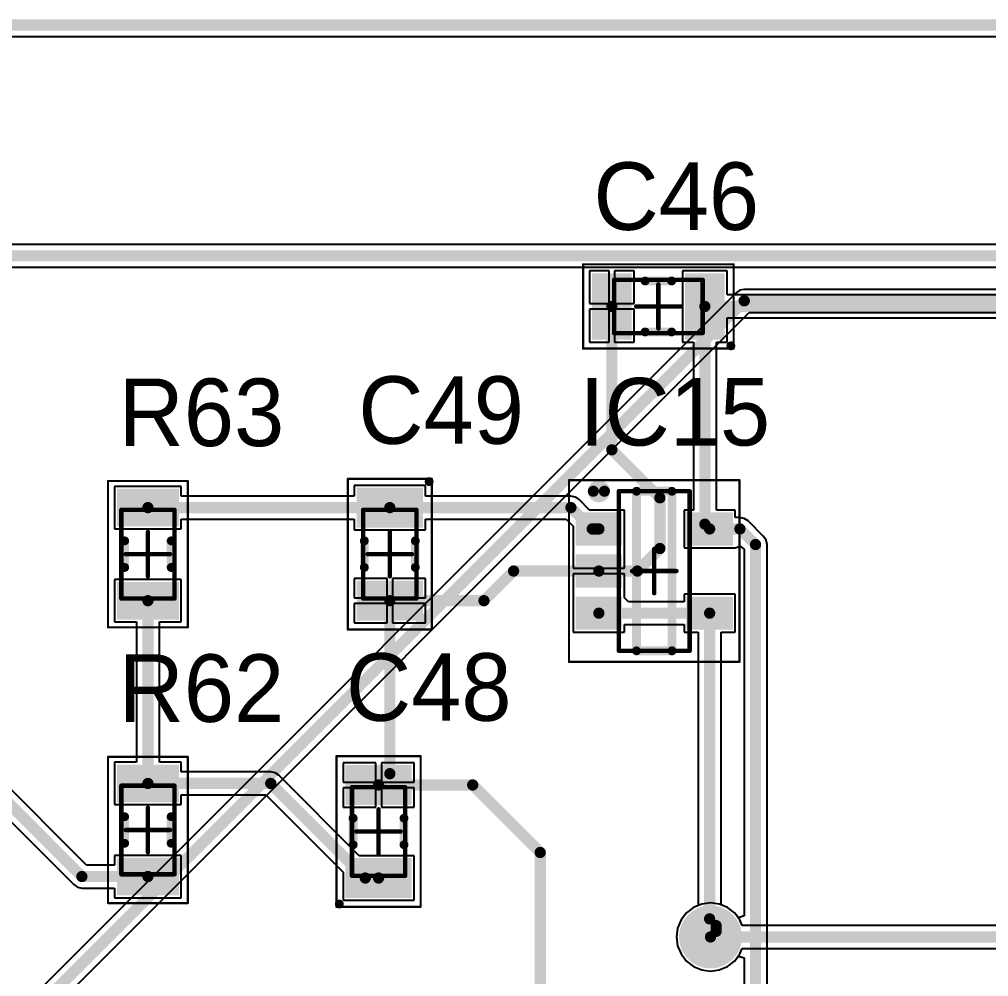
# Model space of a CAD drawing. Header units: millimetres. Extents: x 2.5 to 14.5, y 1.2 to 4.8.
# Drawn here: x 7.811 to 8.672, y 2.29 to 3.14 of the extents above; entities that cross this region are included whole.
import ezdxf

# ---------------------------------------------------------------- set-up
doc = ezdxf.new("R2010")
doc.units = ezdxf.units.MM
doc.header["$MEASUREMENT"] = 0
for name, color, linetype in [('BottomLayer', 5, 'Continuous'), ('BottomSolder', 6, 'Continuous'), ('ConnectLayer', 7, 'Continuous'), ('Mechanical13', 56, 'Continuous'), ('Mechanical15', 56, 'Continuous'), ('MultiLayer', 9, 'Continuous'), ('TopLayer', 1, 'Continuous'), ('TopOverlay', 2, 'Continuous'), ('TopPaste', 8, 'Continuous'), ('TopSolder', 216, 'Continuous'), ('ViaHoleLayer', 16, 'Continuous')]:
    doc.layers.add(name, color=color, linetype=linetype)

# ---------------------------------------------------------------- blocks, each defined once
blk = doc.blocks.new('RESC_0805_2012_38')
at = {"layer": 'Mechanical13', "const_width": 0.00394}
for points in [[(-0.03937, -0.02362), (-0.03937, 0.02362)], [(0.03937, 0.02362), (-0.03937, 0.02362)], [(0.03937, -0.02362), (0.03937, 0.02362)], [(0.03937, -0.02362), (-0.03937, -0.02362)]]:
    blk.add_lwpolyline(points, dxfattribs=at)
at = {"layer": 'Mechanical13', "const_width": 0.00197}
for points in [[(-0.04035, 0.02362, 1), (-0.03839, 0.02362, 1)], [(-0.04035, 0.02362, 1), (-0.03839, 0.02362, 1)], [(0.03839, 0.02362, 1), (0.04035, 0.02362, 1)], [(0.03839, 0.02362, 1), (0.04035, 0.02362, 1)], [(-0.04035, -0.02362, 1), (-0.03839, -0.02362, 1)], [(-0.04035, -0.02362, 1), (-0.03839, -0.02362, 1)], [(0.03839, -0.02362, 1), (0.04035, -0.02362, 1)], [(0.03839, -0.02362, 1), (0.04035, -0.02362, 1)]]:
    blk.add_lwpolyline(points, format="xyb", close=True, dxfattribs=at)
at = {"layer": 'Mechanical15'}
for points, const_width in [([(-0.06496, -0.03543), (-0.06496, 0.03543)], 0.00197), ([(0.06496, 0.03543), (-0.06496, 0.03543)], 0.00197), ([(0.06496, -0.03543), (0.06496, 0.03543)], 0.00197), ([(0, -0.01968), (0, 0.01969)], 0.00394), ([(0.01968, 0), (-0.01969, 0)], 0.00394), ([(0.06496, -0.03543), (-0.06496, -0.03543)], 0.00197)]:
    blk.add_lwpolyline(points, dxfattribs=dict(at, const_width=const_width))
for points, const_width in [([(-0.06545, 0.03543, 1), (-0.06447, 0.03543, 1)], 0.000984), ([(-0.06545, 0.03543, 1), (-0.06447, 0.03543, 1)], 0.000984), ([(0.06447, 0.03543, 1), (0.06545, 0.03543, 1)], 0.000984), ([(0.06447, 0.03543, 1), (0.06545, 0.03543, 1)], 0.000984), ([(-0.00098, 0.01969, 1), (0.00098, 0.01969, 1)], 0.00197), ([(-0.02067, 0, 1), (-0.0187, 0, 1)], 0.00197), ([(0.0187, 0, 1), (0.02067, 0, 1)], 0.00197), ([(-0.00098, -0.01968, 1), (0.00098, -0.01968, 1)], 0.00197), ([(-0.06545, -0.03543, 1), (-0.06447, -0.03543, 1)], 0.000984), ([(-0.06545, -0.03543, 1), (-0.06447, -0.03543, 1)], 0.000984), ([(0.06447, -0.03543, 1), (0.06545, -0.03543, 1)], 0.000984), ([(0.06447, -0.03543, 1), (0.06545, -0.03543, 1)], 0.000984)]:
    blk.add_lwpolyline(points, format="xyb", close=True, dxfattribs=dict(at, const_width=const_width))
at = {"layer": 'TopLayer'}
for points in [[(-0.02756, -0.02461), (-0.02756, 0.02461), (-0.05512, -0.02461), (-0.05512, 0.02461)], [(0.05512, -0.02461), (0.05512, 0.02461), (0.02756, -0.02461), (0.02756, 0.02461)]]:
    blk.add_solid(points, dxfattribs=at)
at = {"layer": 'TopOverlay', "const_width": 0.00787}
for points in [[(0.01181, 0.02067), (-0.01181, 0.02067)], [(0.01181, -0.02067), (-0.01181, -0.02067)]]:
    blk.add_lwpolyline(points, dxfattribs=at)
at = {"layer": 'TopOverlay', "const_width": 0.00394}
for points in [[(-0.01378, 0.02067, 1), (-0.00984, 0.02067, 1)], [(0.00984, 0.02067, 1), (0.01378, 0.02067, 1)], [(-0.01378, -0.02067, 1), (-0.00984, -0.02067, 1)], [(0.00984, -0.02067, 1), (0.01378, -0.02067, 1)]]:
    blk.add_lwpolyline(points, format="xyb", close=True, dxfattribs=at)
at = {"layer": 'TopPaste'}
for points in [[(-0.02756, -0.02461), (-0.02756, 0.02461), (-0.05512, -0.02461), (-0.05512, 0.02461)], [(0.05512, -0.02461), (0.05512, 0.02461), (0.02756, -0.02461), (0.02756, 0.02461)]]:
    blk.add_solid(points, dxfattribs=at)
at = {"layer": 'TopSolder'}
for points in [[(-0.02461, -0.02756), (-0.02461, 0.02756), (-0.05807, -0.02756), (-0.05807, 0.02756)], [(0.05807, -0.02756), (0.05807, 0.02756), (0.02461, -0.02756), (0.02461, 0.02756)]]:
    blk.add_solid(points, dxfattribs=at)
blk = doc.blocks.new('RESC_0805_2012_39')
at = {"layer": 'Mechanical13', "const_width": 0.00394}
for points in [[(-0.03937, -0.02362), (-0.03937, 0.02362)], [(0.03937, 0.02362), (-0.03937, 0.02362)], [(0.03937, -0.02362), (0.03937, 0.02362)], [(0.03937, -0.02362), (-0.03937, -0.02362)]]:
    blk.add_lwpolyline(points, dxfattribs=at)
at = {"layer": 'Mechanical13', "const_width": 0.00197}
for points in [[(-0.04035, 0.02362, 1), (-0.03839, 0.02362, 1)], [(-0.04035, 0.02362, 1), (-0.03839, 0.02362, 1)], [(0.03839, 0.02362, 1), (0.04035, 0.02362, 1)], [(0.03839, 0.02362, 1), (0.04035, 0.02362, 1)], [(-0.04035, -0.02362, 1), (-0.03839, -0.02362, 1)], [(-0.04035, -0.02362, 1), (-0.03839, -0.02362, 1)], [(0.03839, -0.02362, 1), (0.04035, -0.02362, 1)], [(0.03839, -0.02362, 1), (0.04035, -0.02362, 1)]]:
    blk.add_lwpolyline(points, format="xyb", close=True, dxfattribs=at)
at = {"layer": 'Mechanical15'}
for points, const_width in [([(-0.06496, -0.03543), (-0.06496, 0.03543)], 0.00197), ([(0.06496, 0.03543), (-0.06496, 0.03543)], 0.00197), ([(0.06496, -0.03543), (0.06496, 0.03543)], 0.00197), ([(0, -0.01968), (0, 0.01969)], 0.00394), ([(0.01968, 0), (-0.01969, 0)], 0.00394), ([(0.06496, -0.03543), (-0.06496, -0.03543)], 0.00197)]:
    blk.add_lwpolyline(points, dxfattribs=dict(at, const_width=const_width))
for points, const_width in [([(-0.06545, 0.03543, 1), (-0.06447, 0.03543, 1)], 0.000984), ([(-0.06545, 0.03543, 1), (-0.06447, 0.03543, 1)], 0.000984), ([(0.06447, 0.03543, 1), (0.06545, 0.03543, 1)], 0.000984), ([(0.06447, 0.03543, 1), (0.06545, 0.03543, 1)], 0.000984), ([(-0.00098, 0.01969, 1), (0.00098, 0.01969, 1)], 0.00197), ([(-0.02067, 0, 1), (-0.0187, 0, 1)], 0.00197), ([(0.0187, 0, 1), (0.02067, 0, 1)], 0.00197), ([(-0.00098, -0.01968, 1), (0.00098, -0.01968, 1)], 0.00197), ([(-0.06545, -0.03543, 1), (-0.06447, -0.03543, 1)], 0.000984), ([(-0.06545, -0.03543, 1), (-0.06447, -0.03543, 1)], 0.000984), ([(0.06447, -0.03543, 1), (0.06545, -0.03543, 1)], 0.000984), ([(0.06447, -0.03543, 1), (0.06545, -0.03543, 1)], 0.000984)]:
    blk.add_lwpolyline(points, format="xyb", close=True, dxfattribs=dict(at, const_width=const_width))
at = {"layer": 'TopLayer'}
for points in [[(-0.02756, -0.02461), (-0.02756, 0.02461), (-0.05512, -0.02461), (-0.05512, 0.02461)], [(0.05512, -0.02461), (0.05512, 0.02461), (0.02756, -0.02461), (0.02756, 0.02461)]]:
    blk.add_solid(points, dxfattribs=at)
at = {"layer": 'TopOverlay', "const_width": 0.00787}
for points in [[(0.01181, 0.02067), (-0.01181, 0.02067)], [(0.01181, -0.02067), (-0.01181, -0.02067)]]:
    blk.add_lwpolyline(points, dxfattribs=at)
at = {"layer": 'TopOverlay', "const_width": 0.00394}
for points in [[(-0.01378, 0.02067, 1), (-0.00984, 0.02067, 1)], [(0.00984, 0.02067, 1), (0.01378, 0.02067, 1)], [(-0.01378, -0.02067, 1), (-0.00984, -0.02067, 1)], [(0.00984, -0.02067, 1), (0.01378, -0.02067, 1)]]:
    blk.add_lwpolyline(points, format="xyb", close=True, dxfattribs=at)
at = {"layer": 'TopPaste'}
for points in [[(-0.02756, -0.02461), (-0.02756, 0.02461), (-0.05512, -0.02461), (-0.05512, 0.02461)], [(0.05512, -0.02461), (0.05512, 0.02461), (0.02756, -0.02461), (0.02756, 0.02461)]]:
    blk.add_solid(points, dxfattribs=at)
at = {"layer": 'TopSolder'}
for points in [[(-0.02461, -0.02756), (-0.02461, 0.02756), (-0.05807, -0.02756), (-0.05807, 0.02756)], [(0.05807, -0.02756), (0.05807, 0.02756), (0.02461, -0.02756), (0.02461, 0.02756)]]:
    blk.add_solid(points, dxfattribs=at)
blk = doc.blocks.new('SOT95P245X110_5N_126')
at = {"layer": 'Mechanical13', "const_width": 0.00394}
for points in [[(-0.0315, 0.07087), (0.0315, 0.07087)], [(-0.0315, -0.07087), (-0.0315, 0.07087)], [(0.0315, -0.07087), (0.0315, 0.07087)], [(-0.0315, -0.07087), (0.0315, -0.07087)]]:
    blk.add_lwpolyline(points, dxfattribs=at)
at = {"layer": 'Mechanical13', "const_width": 0.00197}
for points in [[(-0.03248, 0.07087, 1), (-0.03051, 0.07087, 1)], [(-0.03248, 0.07087, 1), (-0.03051, 0.07087, 1)], [(0.03051, 0.07087, 1), (0.03248, 0.07087, 1)], [(0.03051, 0.07087, 1), (0.03248, 0.07087, 1)], [(-0.03248, -0.07087, 1), (-0.03051, -0.07087, 1)], [(-0.03248, -0.07087, 1), (-0.03051, -0.07087, 1)], [(0.03051, -0.07087, 1), (0.03248, -0.07087, 1)], [(0.03051, -0.07087, 1), (0.03248, -0.07087, 1)]]:
    blk.add_lwpolyline(points, format="xyb", close=True, dxfattribs=at)
at = {"layer": 'Mechanical15'}
for points, const_width in [([(-0.07579, 0.08071), (0.07579, 0.08071)], 0.00197), ([(-0.07579, -0.08071), (-0.07579, 0.08071)], 0.00197), ([(0.07579, -0.08071), (0.07579, 0.08071)], 0.00197), ([(0, -0.01968), (0, 0.01969)], 0.00394), ([(-0.01968, 0), (0.01969, 0)], 0.00394), ([(-0.07579, -0.08071), (0.07579, -0.08071)], 0.00197)]:
    blk.add_lwpolyline(points, dxfattribs=dict(at, const_width=const_width))
for points, const_width in [([(-0.07628, 0.08071, 1), (-0.0753, 0.08071, 1)], 0.000984), ([(-0.07628, 0.08071, 1), (-0.0753, 0.08071, 1)], 0.000984), ([(0.0753, 0.08071, 1), (0.07628, 0.08071, 1)], 0.000984), ([(0.0753, 0.08071, 1), (0.07628, 0.08071, 1)], 0.000984), ([(-0.00098, 0.01969, 1), (0.00098, 0.01969, 1)], 0.00197), ([(-0.02067, 0, 1), (-0.0187, 0, 1)], 0.00197), ([(0.0187, 0, 1), (0.02067, 0, 1)], 0.00197), ([(-0.00098, -0.01968, 1), (0.00098, -0.01968, 1)], 0.00197), ([(-0.07628, -0.08071, 1), (-0.0753, -0.08071, 1)], 0.000984), ([(-0.07628, -0.08071, 1), (-0.0753, -0.08071, 1)], 0.000984), ([(0.0753, -0.08071, 1), (0.07628, -0.08071, 1)], 0.000984), ([(0.0753, -0.08071, 1), (0.07628, -0.08071, 1)], 0.000984)]:
    blk.add_lwpolyline(points, format="xyb", close=True, dxfattribs=dict(at, const_width=const_width))
at = {"layer": 'TopLayer'}
for points in [[(-0.0315, 0.02559), (-0.0315, 0.04921), (-0.06693, 0.02559), (-0.06693, 0.04921)], [(0.06693, 0.02559), (0.06693, 0.04921), (0.0315, 0.02559), (0.0315, 0.04921)], [(-0.0315, -0.01181), (-0.0315, 0.01181), (-0.06693, -0.01181), (-0.06693, 0.01181)], [(-0.0315, -0.04921), (-0.0315, -0.02559), (-0.06693, -0.04921), (-0.06693, -0.02559)], [(0.06693, -0.04921), (0.06693, -0.02559), (0.0315, -0.04921), (0.0315, -0.02559)]]:
    blk.add_solid(points, dxfattribs=at)
at = {"layer": 'TopOverlay'}
for points, const_width in [([(-0.04429, 0.07087, 1), (-0.05413, 0.07087, 1)], 0.00984), ([(-0.05659, 0.07087, 1), (-0.05167, 0.07087, 1)], 0.00492), ([(-0.04675, 0.07087, 1), (-0.04183, 0.07087, 1)], 0.00492), ([(-0.01772, 0.07087, 1), (-0.01378, 0.07087, 1)], 0.00394), ([(-0.01772, 0.07087, 1), (-0.01378, 0.07087, 1)], 0.00394), ([(0.01378, 0.07087, 1), (0.01772, 0.07087, 1)], 0.00394), ([(0.01378, 0.07087, 1), (0.01772, 0.07087, 1)], 0.00394), ([(-0.01772, -0.07087, 1), (-0.01378, -0.07087, 1)], 0.00394), ([(-0.01772, -0.07087, 1), (-0.01378, -0.07087, 1)], 0.00394), ([(0.01378, -0.07087, 1), (0.01772, -0.07087, 1)], 0.00394), ([(0.01378, -0.07087, 1), (0.01772, -0.07087, 1)], 0.00394)]:
    blk.add_lwpolyline(points, format="xyb", close=True, dxfattribs=dict(at, const_width=const_width))
at = {"layer": 'TopOverlay', "const_width": 0.00787}
for points in [[(-0.01575, -0.07087), (-0.01575, 0.07087)], [(-0.01575, 0.07087), (0.01575, 0.07087)], [(0.01575, -0.07087), (0.01575, 0.07087)], [(-0.01575, -0.07087), (0.01575, -0.07087)]]:
    blk.add_lwpolyline(points, dxfattribs=at)
at = {"layer": 'TopPaste'}
for points in [[(-0.0315, 0.02559), (-0.0315, 0.04921), (-0.06693, 0.02559), (-0.06693, 0.04921)], [(0.06693, 0.02559), (0.06693, 0.04921), (0.0315, 0.02559), (0.0315, 0.04921)], [(-0.0315, -0.01181), (-0.0315, 0.01181), (-0.06693, -0.01181), (-0.06693, 0.01181)], [(-0.0315, -0.04921), (-0.0315, -0.02559), (-0.06693, -0.04921), (-0.06693, -0.02559)], [(0.06693, -0.04921), (0.06693, -0.02559), (0.0315, -0.04921), (0.0315, -0.02559)]]:
    blk.add_solid(points, dxfattribs=at)
at = {"layer": 'TopSolder'}
for points in [[(-0.02854, 0.02264), (-0.02854, 0.05217), (-0.06988, 0.02264), (-0.06988, 0.05217)], [(0.06988, 0.02264), (0.06988, 0.05217), (0.02854, 0.02264), (0.02854, 0.05217)], [(-0.02854, -0.01476), (-0.02854, 0.01476), (-0.06988, -0.01476), (-0.06988, 0.01476)], [(-0.02854, -0.05217), (-0.02854, -0.02264), (-0.06988, -0.05217), (-0.06988, -0.02264)], [(0.06988, -0.05217), (0.06988, -0.02264), (0.02854, -0.05217), (0.02854, -0.02264)]]:
    blk.add_solid(points, dxfattribs=at)
blk = doc.blocks.new('CAPCP2012X06N_156')
at = {"layer": 'Mechanical13', "const_width": 0.00394}
for points in [[(-0.03937, -0.02362), (-0.03937, 0.02362)], [(0.03937, 0.02362), (-0.03937, 0.02362)], [(0.03937, -0.02362), (0.03937, 0.02362)], [(0.03937, -0.02362), (-0.03937, -0.02362)]]:
    blk.add_lwpolyline(points, dxfattribs=at)
at = {"layer": 'Mechanical13', "const_width": 0.00197}
for points in [[(-0.04035, 0.02362, 1), (-0.03839, 0.02362, 1)], [(-0.04035, 0.02362, 1), (-0.03839, 0.02362, 1)], [(0.03839, 0.02362, 1), (0.04035, 0.02362, 1)], [(0.03839, 0.02362, 1), (0.04035, 0.02362, 1)], [(-0.04035, -0.02362, 1), (-0.03839, -0.02362, 1)], [(-0.04035, -0.02362, 1), (-0.03839, -0.02362, 1)], [(0.03839, -0.02362, 1), (0.04035, -0.02362, 1)], [(0.03839, -0.02362, 1), (0.04035, -0.02362, 1)]]:
    blk.add_lwpolyline(points, format="xyb", close=True, dxfattribs=at)
at = {"layer": 'Mechanical15'}
for points, const_width in [([(-0.06693, -0.0374), (-0.06693, 0.0374)], 0.00197), ([(0.06693, 0.0374), (-0.06693, 0.0374)], 0.00197), ([(0.06693, -0.0374), (0.06693, 0.0374)], 0.00197), ([(0, -0.01968), (0, 0.01969)], 0.00394), ([(0.01968, 0), (-0.01969, 0)], 0.00394), ([(0.06693, -0.0374), (-0.06693, -0.0374)], 0.00197)]:
    blk.add_lwpolyline(points, dxfattribs=dict(at, const_width=const_width))
for points, const_width in [([(-0.06742, 0.0374, 1), (-0.06644, 0.0374, 1)], 0.000984), ([(-0.06742, 0.0374, 1), (-0.06644, 0.0374, 1)], 0.000984), ([(0.06644, 0.0374, 1), (0.06742, 0.0374, 1)], 0.000984), ([(0.06644, 0.0374, 1), (0.06742, 0.0374, 1)], 0.000984), ([(-0.00098, 0.01969, 1), (0.00098, 0.01969, 1)], 0.00197), ([(-0.02067, 0, 1), (-0.0187, 0, 1)], 0.00197), ([(0.0187, 0, 1), (0.02067, 0, 1)], 0.00197), ([(-0.00098, -0.01968, 1), (0.00098, -0.01968, 1)], 0.00197), ([(-0.06742, -0.0374, 1), (-0.06644, -0.0374, 1)], 0.000984), ([(-0.06742, -0.0374, 1), (-0.06644, -0.0374, 1)], 0.000984), ([(0.06644, -0.0374, 1), (0.06742, -0.0374, 1)], 0.000984), ([(0.06644, -0.0374, 1), (0.06742, -0.0374, 1)], 0.000984)]:
    blk.add_lwpolyline(points, format="xyb", close=True, dxfattribs=dict(at, const_width=const_width))
at = {"layer": 'TopLayer'}
for points in [[(-0.02657, -0.02657), (-0.02657, 0.02657), (-0.0561, -0.02657), (-0.0561, 0.02657)], [(0.0561, -0.02657), (0.0561, 0.02657), (0.02657, -0.02657), (0.02657, 0.02657)]]:
    blk.add_solid(points, dxfattribs=at)
at = {"layer": 'TopOverlay'}
for points, const_width in [([(-0.06249, 0.03493, 1), (-0.06642, 0.03493, 1)], 0.00394), ([(-0.06741, 0.03493, 1), (-0.06544, 0.03493, 1)], 0.00197), ([(-0.06347, 0.03493, 1), (-0.0615, 0.03493, 1)], 0.00197), ([(-0.01378, 0.02264, 1), (-0.00984, 0.02264, 1)], 0.00394), ([(0.00984, 0.02264, 1), (0.01378, 0.02264, 1)], 0.00394), ([(-0.01378, -0.02264, 1), (-0.00984, -0.02264, 1)], 0.00394), ([(0.00984, -0.02264, 1), (0.01378, -0.02264, 1)], 0.00394)]:
    blk.add_lwpolyline(points, format="xyb", close=True, dxfattribs=dict(at, const_width=const_width))
at = {"layer": 'TopOverlay', "const_width": 0.00787}
for points in [[(0.01181, 0.02264), (-0.01181, 0.02264)], [(0.01181, -0.02264), (-0.01181, -0.02264)]]:
    blk.add_lwpolyline(points, dxfattribs=at)
at = {"layer": 'TopPaste'}
for points in [[(-0.02657, -0.02657), (-0.02657, 0.02657), (-0.0561, -0.02657), (-0.0561, 0.02657)], [(0.0561, -0.02657), (0.0561, 0.02657), (0.02657, -0.02657), (0.02657, 0.02657)]]:
    blk.add_solid(points, dxfattribs=at)
at = {"layer": 'TopSolder'}
for points in [[(-0.02362, -0.02953), (-0.02362, 0.02953), (-0.05905, -0.02953), (-0.05905, 0.02953)], [(0.05905, -0.02953), (0.05905, 0.02953), (0.02362, -0.02953), (0.02362, 0.02953)]]:
    blk.add_solid(points, dxfattribs=at)
blk = doc.blocks.new('CAPCP2012X06N_157')
at = {"layer": 'Mechanical13', "const_width": 0.00394}
for points in [[(-0.03937, 0.02362), (-0.03937, -0.02362)], [(-0.03937, 0.02362), (0.03937, 0.02362)], [(0.03937, 0.02362), (0.03937, -0.02362)], [(-0.03937, -0.02362), (0.03937, -0.02362)]]:
    blk.add_lwpolyline(points, dxfattribs=at)
at = {"layer": 'Mechanical13', "const_width": 0.00197}
for points in [[(-0.04035, 0.02362, 1), (-0.03839, 0.02362, 1)], [(-0.04035, 0.02362, 1), (-0.03839, 0.02362, 1)], [(0.03839, 0.02362, 1), (0.04035, 0.02362, 1)], [(0.03839, 0.02362, 1), (0.04035, 0.02362, 1)], [(-0.04035, -0.02362, 1), (-0.03839, -0.02362, 1)], [(-0.04035, -0.02362, 1), (-0.03839, -0.02362, 1)], [(0.03839, -0.02362, 1), (0.04035, -0.02362, 1)], [(0.03839, -0.02362, 1), (0.04035, -0.02362, 1)]]:
    blk.add_lwpolyline(points, format="xyb", close=True, dxfattribs=at)
at = {"layer": 'Mechanical15'}
for points, const_width in [([(-0.06693, 0.0374), (-0.06693, -0.0374)], 0.00197), ([(-0.06693, 0.0374), (0.06693, 0.0374)], 0.00197), ([(0.06693, 0.0374), (0.06693, -0.0374)], 0.00197), ([(0, 0.01968), (0, -0.01969)], 0.00394), ([(-0.01969, 0), (0.01968, 0)], 0.00394), ([(-0.06693, -0.0374), (0.06693, -0.0374)], 0.00197)]:
    blk.add_lwpolyline(points, dxfattribs=dict(at, const_width=const_width))
for points, const_width in [([(-0.06742, 0.0374, 1), (-0.06644, 0.0374, 1)], 0.000984), ([(-0.06742, 0.0374, 1), (-0.06644, 0.0374, 1)], 0.000984), ([(0.06644, 0.0374, 1), (0.06742, 0.0374, 1)], 0.000984), ([(0.06644, 0.0374, 1), (0.06742, 0.0374, 1)], 0.000984), ([(-0.00098, 0.01968, 1), (0.00098, 0.01968, 1)], 0.00197), ([(-0.02067, 0, 1), (-0.0187, 0, 1)], 0.00197), ([(0.0187, 0, 1), (0.02067, 0, 1)], 0.00197), ([(-0.00098, -0.01969, 1), (0.00098, -0.01969, 1)], 0.00197), ([(-0.06742, -0.0374, 1), (-0.06644, -0.0374, 1)], 0.000984), ([(-0.06742, -0.0374, 1), (-0.06644, -0.0374, 1)], 0.000984), ([(0.06644, -0.0374, 1), (0.06742, -0.0374, 1)], 0.000984), ([(0.06644, -0.0374, 1), (0.06742, -0.0374, 1)], 0.000984)]:
    blk.add_lwpolyline(points, format="xyb", close=True, dxfattribs=dict(at, const_width=const_width))
at = {"layer": 'TopLayer'}
for points in [[(-0.02658, -0.02657), (-0.02658, 0.02657), (-0.0561, -0.02657), (-0.0561, 0.02657)], [(0.0561, -0.02657), (0.0561, 0.02657), (0.02657, -0.02657), (0.02657, 0.02657)]]:
    blk.add_solid(points, dxfattribs=at)
at = {"layer": 'TopOverlay'}
for points, const_width in [([(-0.06249, 0.03493, 1), (-0.06642, 0.03493, 1)], 0.00394), ([(-0.06741, 0.03493, 1), (-0.06544, 0.03493, 1)], 0.00197), ([(-0.06347, 0.03493, 1), (-0.0615, 0.03493, 1)], 0.00197), ([(-0.01378, 0.02264, 1), (-0.00984, 0.02264, 1)], 0.00394), ([(0.00984, 0.02264, 1), (0.01378, 0.02264, 1)], 0.00394), ([(-0.01378, -0.02264, 1), (-0.00984, -0.02264, 1)], 0.00394), ([(0.00984, -0.02264, 1), (0.01378, -0.02264, 1)], 0.00394)]:
    blk.add_lwpolyline(points, format="xyb", close=True, dxfattribs=dict(at, const_width=const_width))
at = {"layer": 'TopOverlay', "const_width": 0.00787}
for points in [[(-0.01181, 0.02264), (0.01181, 0.02264)], [(-0.01181, -0.02264), (0.01181, -0.02264)]]:
    blk.add_lwpolyline(points, dxfattribs=at)
at = {"layer": 'TopPaste'}
for points in [[(-0.02658, -0.02657), (-0.02658, 0.02657), (-0.0561, -0.02657), (-0.0561, 0.02657)], [(0.0561, -0.02657), (0.0561, 0.02657), (0.02657, -0.02657), (0.02657, 0.02657)]]:
    blk.add_solid(points, dxfattribs=at)
at = {"layer": 'TopSolder'}
for points in [[(-0.02362, -0.02953), (-0.02362, 0.02953), (-0.05906, -0.02953), (-0.05906, 0.02953)], [(0.05906, -0.02953), (0.05906, 0.02953), (0.02362, -0.02953), (0.02362, 0.02953)]]:
    blk.add_solid(points, dxfattribs=at)
blk = doc.blocks.new('CAPCP2012X06N_159')
at = {"layer": 'Mechanical13', "const_width": 0.00394}
for points in [[(-0.03937, 0.02362), (-0.03937, -0.02362)], [(0.03937, 0.02362), (-0.03937, 0.02362)], [(0.03937, 0.02362), (0.03937, -0.02362)], [(0.03937, -0.02362), (-0.03937, -0.02362)]]:
    blk.add_lwpolyline(points, dxfattribs=at)
at = {"layer": 'Mechanical13', "const_width": 0.00197}
for points in [[(-0.04035, 0.02362, 1), (-0.03839, 0.02362, 1)], [(-0.04035, 0.02362, 1), (-0.03839, 0.02362, 1)], [(0.03839, 0.02362, 1), (0.04035, 0.02362, 1)], [(0.03839, 0.02362, 1), (0.04035, 0.02362, 1)], [(-0.04035, -0.02362, 1), (-0.03839, -0.02362, 1)], [(-0.04035, -0.02362, 1), (-0.03839, -0.02362, 1)], [(0.03839, -0.02362, 1), (0.04035, -0.02362, 1)], [(0.03839, -0.02362, 1), (0.04035, -0.02362, 1)]]:
    blk.add_lwpolyline(points, format="xyb", close=True, dxfattribs=at)
at = {"layer": 'Mechanical15'}
for points, const_width in [([(-0.06693, 0.0374), (-0.06693, -0.0374)], 0.00197), ([(0.06693, 0.0374), (-0.06693, 0.0374)], 0.00197), ([(0.06693, 0.0374), (0.06693, -0.0374)], 0.00197), ([(0, 0.01968), (0, -0.01969)], 0.00394), ([(0.01969, 0), (-0.01968, 0)], 0.00394), ([(0.06693, -0.0374), (-0.06693, -0.0374)], 0.00197)]:
    blk.add_lwpolyline(points, dxfattribs=dict(at, const_width=const_width))
for points, const_width in [([(-0.06742, 0.0374, 1), (-0.06644, 0.0374, 1)], 0.000984), ([(-0.06742, 0.0374, 1), (-0.06644, 0.0374, 1)], 0.000984), ([(0.06644, 0.0374, 1), (0.06742, 0.0374, 1)], 0.000984), ([(0.06644, 0.0374, 1), (0.06742, 0.0374, 1)], 0.000984), ([(-0.00098, 0.01968, 1), (0.00098, 0.01968, 1)], 0.00197), ([(-0.02067, 0, 1), (-0.0187, 0, 1)], 0.00197), ([(0.0187, 0, 1), (0.02067, 0, 1)], 0.00197), ([(-0.00098, -0.01969, 1), (0.00098, -0.01969, 1)], 0.00197), ([(-0.06742, -0.0374, 1), (-0.06644, -0.0374, 1)], 0.000984), ([(-0.06742, -0.0374, 1), (-0.06644, -0.0374, 1)], 0.000984), ([(0.06644, -0.0374, 1), (0.06742, -0.0374, 1)], 0.000984), ([(0.06644, -0.0374, 1), (0.06742, -0.0374, 1)], 0.000984)]:
    blk.add_lwpolyline(points, format="xyb", close=True, dxfattribs=dict(at, const_width=const_width))
at = {"layer": 'TopLayer'}
for points in [[(-0.02657, -0.02657), (-0.02657, 0.02657), (-0.0561, -0.02657), (-0.0561, 0.02657)], [(0.0561, -0.02657), (0.0561, 0.02657), (0.02658, -0.02657), (0.02658, 0.02657)]]:
    blk.add_solid(points, dxfattribs=at)
at = {"layer": 'TopOverlay'}
for points, const_width in [([(-0.06249, 0.03493, 1), (-0.06642, 0.03493, 1)], 0.00394), ([(-0.06741, 0.03493, 1), (-0.06544, 0.03493, 1)], 0.00197), ([(-0.06347, 0.03493, 1), (-0.0615, 0.03493, 1)], 0.00197), ([(-0.01378, 0.02264, 1), (-0.00984, 0.02264, 1)], 0.00394), ([(0.00984, 0.02264, 1), (0.01378, 0.02264, 1)], 0.00394), ([(-0.01378, -0.02264, 1), (-0.00984, -0.02264, 1)], 0.00394), ([(0.00984, -0.02264, 1), (0.01378, -0.02264, 1)], 0.00394)]:
    blk.add_lwpolyline(points, format="xyb", close=True, dxfattribs=dict(at, const_width=const_width))
at = {"layer": 'TopOverlay', "const_width": 0.00787}
for points in [[(0.01181, 0.02264), (-0.01181, 0.02264)], [(0.01181, -0.02264), (-0.01181, -0.02264)]]:
    blk.add_lwpolyline(points, dxfattribs=at)
at = {"layer": 'TopPaste'}
for points in [[(-0.02657, -0.02657), (-0.02657, 0.02657), (-0.0561, -0.02657), (-0.0561, 0.02657)], [(0.0561, -0.02657), (0.0561, 0.02657), (0.02658, -0.02657), (0.02658, 0.02657)]]:
    blk.add_solid(points, dxfattribs=at)
at = {"layer": 'TopSolder'}
for points in [[(-0.02362, -0.02953), (-0.02362, 0.02953), (-0.05906, -0.02953), (-0.05906, 0.02953)], [(0.05906, -0.02953), (0.05906, 0.02953), (0.02362, -0.02953), (0.02362, 0.02953)]]:
    blk.add_solid(points, dxfattribs=at)

msp = doc.modelspace()

# ---------------------------------------------------------------- linework, layer by layer
at = {"layer": 'BottomLayer', "const_width": 0.01}
for points in [[(6.72123, 2.93), (9.506, 2.93)], [(7.19, 1.625), (8.455, 2.89)], [(8.455, 2.89), (9.436, 2.89)], [(8.425, 2.325), (10.61343, 2.325)]]:
    msp.add_lwpolyline(points, dxfattribs=at)
at = {"layer": 'BottomLayer'}
for points, const_width in [([(8.4525, 2.89, 1), (8.4575, 2.89, 1)], 0.005), ([(8.4525, 2.89, 1), (8.4575, 2.89, 1)], 0.005), ([(8.4125, 2.325, 1), (8.4375, 2.325, 1)], 0.025), ([(8.4225, 2.325, 1), (8.4275, 2.325, 1)], 0.005)]:
    msp.add_lwpolyline(points, format="xyb", close=True, dxfattribs=dict(at, const_width=const_width))
at = {"layer": 'BottomSolder', "const_width": 0.02795}
msp.add_lwpolyline([(8.41102, 2.325, 1), (8.43898, 2.325, 1)], format="xyb", close=True, dxfattribs=at)
at = {"layer": 'ConnectLayer'}
for p, q in [((7.075, 3.1248), (9.04578, 3.1248)), ((9.50178, 2.9402), (6.72123, 2.9402)), ((6.72545, 2.9198), (9.41735, 2.9198)), ((8.33482, 2.91657), (8.31756, 2.91657)), ((8.31756, 2.91657), (8.31756, 2.8875)), ((8.33482, 2.8875), (8.33482, 2.91657)), ((8.35709, 2.91657), (8.33982, 2.91657)), ((8.33982, 2.91657), (8.33982, 2.8875)), ((8.35709, 2.8875), (8.35709, 2.91657)), ((8.43976, 2.91657), (8.40024, 2.91657)), ((8.40024, 2.91657), (8.40024, 2.85343)), ((8.43976, 2.8952), (8.43976, 2.91657)), ((8.44779, 2.89721), (7.18578, 1.6352)), ((8.81288, 2.8952), (8.43976, 2.8952)), ((8.4511, 2.89942), (8.44779, 2.89721)), ((8.455, 2.9002), (8.4511, 2.89942)), ((9.40775, 2.9002), (8.455, 2.9002)), ((8.31756, 2.8875), (8.33482, 2.8875)), ((8.33982, 2.8875), (8.35709, 2.8875)), ((7.19721, 1.61779), (8.45922, 2.8798)), ((8.33482, 2.8825), (8.31756, 2.8825)), ((8.31756, 2.8825), (8.31756, 2.85343)), ((8.33482, 2.85343), (8.33482, 2.8825)), ((8.35709, 2.8825), (8.33982, 2.8825)), ((8.33982, 2.8825), (8.33982, 2.85343)), ((8.35709, 2.85343), (8.35709, 2.8825)), ((8.45922, 2.8798), (9.40775, 2.8798)), ((8.43976, 2.85343), (8.43976, 2.8748)), ((8.43976, 2.8748), (8.813, 2.8748)), ((8.31756, 2.85343), (8.33482, 2.85343)), ((8.33982, 2.85343), (8.35709, 2.85343)), ((8.40024, 2.85343), (8.4098, 2.85343)), ((8.4098, 2.85343), (8.4098, 2.70421)), ((8.4302, 2.70421), (8.4302, 2.85343)), ((8.4302, 2.85343), (8.43976, 2.85343)), ((7.87056, 2.38886), (7.50477, 2.75465)), ((7.50012, 2.73046), (7.85913, 2.37145)), ((7.95461, 2.72512), (7.89539, 2.72512)), ((7.89539, 2.72512), (7.89539, 2.68756)), ((7.95461, 2.71653), (7.95461, 2.72512)), ((8.17157, 2.7261), (8.10843, 2.7261)), ((8.10843, 2.7261), (8.10843, 2.71653)), ((8.17157, 2.71653), (8.17157, 2.7261)), ((8.10843, 2.71653), (7.95461, 2.71653)), ((8.30094, 2.71653), (8.17157, 2.71653)), ((8.30485, 2.71576), (8.30094, 2.71653)), ((8.30651, 2.71465), (8.30485, 2.71576)), ((8.30485, 2.71576), (8.30485, 2.71576)), ((8.30485, 2.71576), (8.30485, 2.71576)), ((8.30815, 2.71355), (8.30651, 2.71465)), ((8.31749, 2.70421), (8.30815, 2.71355)), ((7.95461, 2.68756), (7.95461, 2.69614)), ((7.95461, 2.69614), (8.10843, 2.69614)), ((8.10843, 2.69614), (8.10843, 2.68657)), ((8.17157, 2.68657), (8.17157, 2.69614)), ((8.17157, 2.69614), (8.29672, 2.69614)), ((8.29672, 2.69614), (8.30307, 2.68979)), ((8.3485, 2.70421), (8.31749, 2.70421)), ((8.3485, 2.67181), (8.3485, 2.70421)), ((8.4098, 2.70421), (8.4015, 2.70421)), ((8.4015, 2.70421), (8.4015, 2.67059)), ((8.44693, 2.70421), (8.4302, 2.70421)), ((8.44693, 2.6976), (8.44693, 2.70421)), ((8.45114, 2.6976), (8.44693, 2.6976)), ((8.45504, 2.69682), (8.45114, 2.6976)), ((8.45835, 2.69461), (8.45504, 2.69682)), ((7.89539, 2.68756), (7.95461, 2.68756)), ((8.30307, 2.68979), (8.30307, 2.67181)), ((8.47221, 2.68075), (8.45835, 2.69461)), ((8.10843, 2.68657), (8.17157, 2.68657)), ((8.47442, 2.67745), (8.47221, 2.68075)), ((8.30307, 2.67181), (8.30307, 2.67059)), ((8.30307, 2.67059), (8.30307, 2.66681)), ((8.3485, 2.67059), (8.3485, 2.67181)), ((8.3485, 2.66681), (8.3485, 2.67059)), ((8.4015, 2.67059), (8.44693, 2.67059)), ((8.44693, 2.67059), (8.45129, 2.6722)), ((8.44693, 2.67059), (8.44693, 2.67059)), ((8.45129, 2.6722), (8.4548, 2.6693)), ((8.4752, 2.67354), (8.47442, 2.67745)), ((8.4752, 2.13366), (8.4752, 2.67354)), ((8.30307, 2.66681), (8.30307, 2.66559)), ((8.30307, 2.66559), (8.30307, 2.6525)), ((8.3485, 2.66559), (8.3485, 2.66681)), ((8.3485, 2.6525), (8.3485, 2.66559)), ((8.4548, 2.6693), (8.4548, 2.34365)), ((8.30307, 2.6525), (8.32579, 2.6525)), ((8.32579, 2.6475), (8.30307, 2.6475)), ((8.30307, 2.6475), (8.30307, 2.63441)), ((8.32579, 2.6525), (8.3485, 2.6525)), ((8.3485, 2.6475), (8.32579, 2.6475)), ((8.3485, 2.63441), (8.3485, 2.6475)), ((7.95461, 2.64244), (7.89539, 2.64244)), ((7.89539, 2.64244), (7.89539, 2.60488)), ((7.95461, 2.60488), (7.95461, 2.64244)), ((8.1375, 2.64343), (8.10843, 2.64343)), ((8.10843, 2.64343), (8.10843, 2.62616)), ((8.1375, 2.62616), (8.1375, 2.64343)), ((8.17157, 2.64343), (8.1425, 2.64343)), ((8.1425, 2.64343), (8.1425, 2.62616)), ((8.17157, 2.62616), (8.17157, 2.64343)), ((8.30307, 2.63441), (8.30307, 2.63319)), ((8.30307, 2.63319), (8.30307, 2.62941)), ((8.30307, 2.62941), (8.30307, 2.62819)), ((8.30307, 2.62819), (8.30307, 2.59579)), ((8.3485, 2.63319), (8.3485, 2.63441)), ((8.3485, 2.62633), (8.3485, 2.63319)), ((8.44693, 2.62941), (8.4015, 2.62941)), ((8.4015, 2.62941), (8.4015, 2.62279)), ((8.44693, 2.59579), (8.44693, 2.62941)), ((8.10843, 2.62616), (8.1375, 2.62616)), ((8.1375, 2.62116), (8.10843, 2.62116)), ((8.10843, 2.62116), (8.10843, 2.6039)), ((8.1375, 2.6039), (8.1375, 2.62116)), ((8.1425, 2.62616), (8.17157, 2.62616)), ((8.17157, 2.62116), (8.1425, 2.62116)), ((8.1425, 2.62116), (8.1425, 2.6039)), ((8.17157, 2.6039), (8.17157, 2.62116)), ((8.35204, 2.62279), (8.3485, 2.62633)), ((8.4015, 2.62279), (8.35204, 2.62279)), ((7.89539, 2.60488), (7.9148, 2.60488)), ((7.9148, 2.60488), (7.9148, 2.48012)), ((7.9352, 2.48012), (7.9352, 2.60488)), ((7.9352, 2.60488), (7.95461, 2.60488)), ((8.10843, 2.6039), (8.1375, 2.6039)), ((8.1425, 2.6039), (8.17157, 2.6039)), ((8.3485, 2.59579), (8.3485, 2.6024)), ((8.3485, 2.6024), (8.4015, 2.6024)), ((8.4015, 2.6024), (8.4015, 2.59579)), ((8.30307, 2.59579), (8.3485, 2.59579)), ((8.4015, 2.59579), (8.41402, 2.59579)), ((8.41402, 2.59579), (8.41402, 2.35292)), ((8.43441, 2.35358), (8.43441, 2.59579)), ((8.43441, 2.59579), (8.44693, 2.59579)), ((7.9148, 2.48012), (7.89539, 2.48012)), ((7.89539, 2.48012), (7.89539, 2.44256)), ((7.95461, 2.48012), (7.9352, 2.48012)), ((7.95461, 2.47153), (7.95461, 2.48012)), ((8.1275, 2.47976), (8.09843, 2.47976)), ((8.09843, 2.47976), (8.09843, 2.4625)), ((8.1275, 2.4625), (8.1275, 2.47976)), ((8.16157, 2.47976), (8.1325, 2.47976)), ((8.1325, 2.47976), (8.1325, 2.4625)), ((8.16157, 2.4625), (8.16157, 2.47976)), ((8.03417, 2.47153), (7.95461, 2.47153)), ((8.03808, 2.47076), (8.03417, 2.47153)), ((8.04138, 2.46855), (8.03808, 2.47076)), ((8.11285, 2.39709), (8.04138, 2.46855)), ((8.09843, 2.4625), (8.1275, 2.4625)), ((8.1275, 2.4575), (8.09843, 2.4575)), ((8.09843, 2.4575), (8.09843, 2.44024)), ((8.1275, 2.44024), (8.1275, 2.4575)), ((8.1325, 2.4625), (8.16157, 2.4625)), ((8.16157, 2.4575), (8.1325, 2.4575)), ((8.1325, 2.4575), (8.1325, 2.44024)), ((8.16157, 2.44024), (8.16157, 2.4575)), ((7.95461, 2.44256), (7.95461, 2.45114)), ((7.95461, 2.45114), (8.02995, 2.45114)), ((8.02995, 2.45114), (8.09843, 2.38267)), ((7.89539, 2.44256), (7.95461, 2.44256)), ((8.09843, 2.44024), (8.1275, 2.44024)), ((8.1325, 2.44024), (8.16157, 2.44024)), ((7.95461, 2.39744), (7.89539, 2.39744)), ((7.89539, 2.39744), (7.89539, 2.38886)), ((7.95461, 2.35988), (7.95461, 2.39744)), ((8.16157, 2.39709), (8.11285, 2.39709)), ((8.16157, 2.35756), (8.16157, 2.39709)), ((7.89539, 2.38886), (7.87056, 2.38886)), ((8.09843, 2.38267), (8.09843, 2.35756)), ((7.85913, 2.37145), (7.86244, 2.36924)), ((7.86244, 2.36924), (7.86634, 2.36847)), ((7.86634, 2.36847), (7.89539, 2.36847)), ((7.89539, 2.36847), (7.89539, 2.35988)), ((7.89539, 2.35988), (7.95461, 2.35988)), ((8.09843, 2.35756), (8.16157, 2.35756)), ((8.41717, 2.35423), (8.40987, 2.35121)), ((8.41402, 2.35292), (8.40987, 2.35121)), ((8.425, 2.35526), (8.41717, 2.35423)), ((8.43283, 2.35423), (8.425, 2.35526)), ((8.44013, 2.35121), (8.43283, 2.35423)), ((8.44013, 2.35121), (8.43441, 2.35358)), ((8.4036, 2.3464), (8.39879, 2.34013)), ((8.4036, 2.3464), (8.39879, 2.34013)), ((8.40987, 2.35121), (8.4036, 2.3464)), ((8.40987, 2.35121), (8.4036, 2.3464)), ((8.4464, 2.3464), (8.44013, 2.35121)), ((8.4464, 2.3464), (8.44013, 2.35121)), ((8.4512, 2.34013), (8.4464, 2.3464)), ((8.4498, 2.34196), (8.4464, 2.3464)), ((8.4548, 2.34365), (8.4498, 2.34196)), ((8.39879, 2.34013), (8.39577, 2.33283)), ((8.39879, 2.34013), (8.39577, 2.33283)), ((8.45325, 2.3352), (8.4512, 2.34013)), ((10.60921, 2.3352), (8.45325, 2.3352)), ((8.39577, 2.33283), (8.39474, 2.325)), ((8.39577, 2.33283), (8.39474, 2.325)), ((8.39474, 2.325), (8.39577, 2.31717)), ((8.39474, 2.325), (8.39577, 2.31717)), ((8.39577, 2.31717), (8.39879, 2.30987)), ((8.39577, 2.31717), (8.39879, 2.30987)), ((8.39879, 2.30987), (8.4036, 2.3036)), ((8.39879, 2.30987), (8.4036, 2.3036)), ((8.4464, 2.3036), (8.4512, 2.30987)), ((8.4512, 2.30987), (8.45325, 2.3148)), ((8.45325, 2.3148), (10.61108, 2.3148)), ((8.4036, 2.3036), (8.40987, 2.2988)), ((8.4036, 2.3036), (8.40987, 2.2988)), ((8.44013, 2.2988), (8.4464, 2.3036)), ((8.44013, 2.2988), (8.4464, 2.3036)), ((8.4464, 2.3036), (8.4498, 2.30804)), ((8.4498, 2.30804), (8.4548, 2.30635)), ((8.4548, 2.30635), (8.4548, 2.13789)), ((8.40987, 2.2988), (8.41717, 2.29577)), ((8.40987, 2.2988), (8.41717, 2.29577)), ((8.41717, 2.29577), (8.425, 2.29474)), ((8.41717, 2.29577), (8.425, 2.29474)), ((8.425, 2.29474), (8.43283, 2.29577)), ((8.425, 2.29474), (8.43283, 2.29577)), ((8.43283, 2.29577), (8.44013, 2.2988)), ((8.43283, 2.29577), (8.44013, 2.2988))]:
    msp.add_line(p, q, dxfattribs=at)
at = {"layer": 'MultiLayer', "const_width": 0.025}
msp.add_lwpolyline([(8.4125, 2.325, 1), (8.4375, 2.325, 1)], format="xyb", close=True, dxfattribs=at)
at = {"layer": 'TopLayer', "const_width": 0.01}
for points in [[(7.075, 3.135), (9.05, 3.135)], [(8.33732, 2.75768), (8.33732, 2.885)], [(8.42, 2.885), (8.813, 2.885)], [(8.42, 2.69161), (8.42, 2.885)], [(8.33732, 2.75768), (8.38, 2.715)], [(7.49756, 2.74744), (7.86634, 2.37866)], [(8.38, 2.67), (8.38, 2.715)], [(7.925, 2.70634), (8.14, 2.70634)], [(8.14, 2.70634), (8.30094, 2.70634)], [(8.30094, 2.70634), (8.31988, 2.6874)], [(8.42, 2.69161), (8.42421, 2.6874)], [(8.31988, 2.6874), (8.32579, 2.6874)], [(8.42421, 2.6874), (8.45114, 2.6874)], [(8.45114, 2.6874), (8.465, 2.67354)], [(8.36, 2.65), (8.38, 2.67)], [(8.465, 2.13366), (8.465, 2.67354)], [(8.22366, 2.62366), (8.25, 2.65)], [(8.25, 2.65), (8.32579, 2.65)], [(8.32579, 2.65), (8.36, 2.65)], [(7.925, 2.46134), (7.925, 2.62366)], [(8.14, 2.47), (8.14, 2.62366)], [(8.14, 2.62366), (8.22366, 2.62366)], [(8.32579, 2.6126), (8.42421, 2.6126)], [(8.42421, 2.34108), (8.42421, 2.6126)], [(8.13, 2.46), (8.14, 2.47)], [(7.925, 2.46134), (8.03417, 2.46134)], [(8.03417, 2.46134), (8.11819, 2.37732)], [(8.13, 2.46), (8.21366, 2.46)], [(8.21366, 2.46), (8.27366, 2.4)], [(8.27366, 2.025), (8.27366, 2.4)], [(7.86634, 2.37866), (7.925, 2.37866)], [(8.11819, 2.37732), (8.13, 2.37732)], [(8.425, 2.325), (8.43, 2.33)], [(8.43, 2.33), (8.43, 2.335)]]:
    msp.add_lwpolyline(points, dxfattribs=at)
at = {"layer": 'TopLayer'}
for points, const_width in [([(8.33482, 2.885, 1), (8.33982, 2.885, 1)], 0.005), ([(8.4175, 2.885, 1), (8.4225, 2.885, 1)], 0.005), ([(8.4175, 2.885, 1), (8.4225, 2.885, 1)], 0.005), ([(8.33482, 2.75768, 1), (8.33982, 2.75768, 1)], 0.005), ([(8.33482, 2.75768, 1), (8.33982, 2.75768, 1)], 0.005), ([(8.3775, 2.715, 1), (8.3825, 2.715, 1)], 0.005), ([(8.3775, 2.715, 1), (8.3825, 2.715, 1)], 0.005), ([(7.9225, 2.70634, 1), (7.9275, 2.70634, 1)], 0.005), ([(8.1375, 2.70634, 1), (8.1425, 2.70634, 1)], 0.005), ([(8.1375, 2.70634, 1), (8.1425, 2.70634, 1)], 0.005), ([(8.29844, 2.70634, 1), (8.30344, 2.70634, 1)], 0.005), ([(8.29844, 2.70634, 1), (8.30344, 2.70634, 1)], 0.005), ([(8.4175, 2.69161, 1), (8.4225, 2.69161, 1)], 0.005), ([(8.4175, 2.69161, 1), (8.4225, 2.69161, 1)], 0.005), ([(8.31738, 2.6874, 1), (8.32238, 2.6874, 1)], 0.005), ([(8.31738, 2.6874, 1), (8.32238, 2.6874, 1)], 0.005), ([(8.32329, 2.6874, 1), (8.32829, 2.6874, 1)], 0.005), ([(8.42171, 2.6874, 1), (8.42671, 2.6874, 1)], 0.005), ([(8.42171, 2.6874, 1), (8.42671, 2.6874, 1)], 0.005), ([(8.44864, 2.6874, 1), (8.45364, 2.6874, 1)], 0.005), ([(8.44864, 2.6874, 1), (8.45364, 2.6874, 1)], 0.005), ([(8.3775, 2.67, 1), (8.3825, 2.67, 1)], 0.005), ([(8.3775, 2.67, 1), (8.3825, 2.67, 1)], 0.005), ([(8.4625, 2.67354, 1), (8.4675, 2.67354, 1)], 0.005), ([(8.4625, 2.67354, 1), (8.4675, 2.67354, 1)], 0.005), ([(8.2475, 2.65, 1), (8.2525, 2.65, 1)], 0.005), ([(8.2475, 2.65, 1), (8.2525, 2.65, 1)], 0.005), ([(8.32329, 2.65, 1), (8.32829, 2.65, 1)], 0.005), ([(8.32329, 2.65, 1), (8.32829, 2.65, 1)], 0.005), ([(8.3575, 2.65, 1), (8.3625, 2.65, 1)], 0.005), ([(8.3575, 2.65, 1), (8.3625, 2.65, 1)], 0.005), ([(7.9225, 2.62366, 1), (7.9275, 2.62366, 1)], 0.005), ([(8.1375, 2.62366, 1), (8.1425, 2.62366, 1)], 0.005), ([(8.1375, 2.62366, 1), (8.1425, 2.62366, 1)], 0.005), ([(8.22116, 2.62366, 1), (8.22616, 2.62366, 1)], 0.005), ([(8.22116, 2.62366, 1), (8.22616, 2.62366, 1)], 0.005), ([(8.32329, 2.6126, 1), (8.32829, 2.6126, 1)], 0.005), ([(8.42171, 2.6126, 1), (8.42671, 2.6126, 1)], 0.005), ([(8.42171, 2.6126, 1), (8.42671, 2.6126, 1)], 0.005), ([(8.1375, 2.47, 1), (8.1425, 2.47, 1)], 0.005), ([(8.1375, 2.47, 1), (8.1425, 2.47, 1)], 0.005), ([(7.9225, 2.46134, 1), (7.9275, 2.46134, 1)], 0.005), ([(7.9225, 2.46134, 1), (7.9275, 2.46134, 1)], 0.005), ([(8.03167, 2.46134, 1), (8.03667, 2.46134, 1)], 0.005), ([(8.03167, 2.46134, 1), (8.03667, 2.46134, 1)], 0.005), ([(8.1275, 2.46, 1), (8.1325, 2.46, 1)], 0.005), ([(8.1275, 2.46, 1), (8.1325, 2.46, 1)], 0.005), ([(8.21116, 2.46, 1), (8.21616, 2.46, 1)], 0.005), ([(8.21116, 2.46, 1), (8.21616, 2.46, 1)], 0.005), ([(8.27116, 2.4, 1), (8.27616, 2.4, 1)], 0.005), ([(8.27116, 2.4, 1), (8.27616, 2.4, 1)], 0.005), ([(7.86384, 2.37866, 1), (7.86884, 2.37866, 1)], 0.005), ([(7.86384, 2.37866, 1), (7.86884, 2.37866, 1)], 0.005), ([(7.9225, 2.37866, 1), (7.9275, 2.37866, 1)], 0.005), ([(8.11569, 2.37732, 1), (8.12069, 2.37732, 1)], 0.005), ([(8.11569, 2.37732, 1), (8.12069, 2.37732, 1)], 0.005), ([(8.1275, 2.37732, 1), (8.1325, 2.37732, 1)], 0.005), ([(8.4125, 2.325, 1), (8.4375, 2.325, 1)], 0.025), ([(8.42171, 2.34108, 1), (8.42671, 2.34108, 1)], 0.005), ([(8.4275, 2.335, 1), (8.4325, 2.335, 1)], 0.005), ([(8.4275, 2.33, 1), (8.4325, 2.33, 1)], 0.005), ([(8.4275, 2.33, 1), (8.4325, 2.33, 1)], 0.005), ([(8.4225, 2.325, 1), (8.4275, 2.325, 1)], 0.005)]:
    msp.add_lwpolyline(points, format="xyb", close=True, dxfattribs=dict(at, const_width=const_width))
at = {"layer": 'TopSolder', "const_width": 0.02795}
msp.add_lwpolyline([(8.41102, 2.325, 1), (8.43898, 2.325, 1)], format="xyb", close=True, dxfattribs=at)
at = {"layer": 'ViaHoleLayer', "const_width": 0.014}
msp.add_lwpolyline([(8.418, 2.325, 1), (8.432, 2.325, 1)], format="xyb", close=True, dxfattribs=at)

# ---------------------------------------------------------------- block references
for name, p, rotation in [('CAPCP2012X06N_159', (8.37866, 2.885), 180), ('RESC_0805_2012_38', (7.925, 2.665), 270), ('CAPCP2012X06N_156', (8.14, 2.665), 270), ('RESC_0805_2012_39', (7.925, 2.42), 270), ('CAPCP2012X06N_157', (8.13, 2.41866), 90)]:
    msp.add_blockref(name, p, dxfattribs=dict(rotation=rotation))
msp.add_blockref('SOT95P245X110_5N_126', (8.375, 2.65))

# ---------------------------------------------------------------- texts
at = {"layer": 'TopOverlay'}
for s, p in [('C46', (8.321, 2.953)), ('R63', (7.899, 2.761)), ('C49', (8.112, 2.763)), ('IC15', (8.3085, 2.7615)), ('R62', (7.899, 2.516)), ('C48', (8.101, 2.517))]:
    msp.add_text(s, height=0.06, dxfattribs=at).set_placement(p)

doc.saveas('drawing.dxf')
